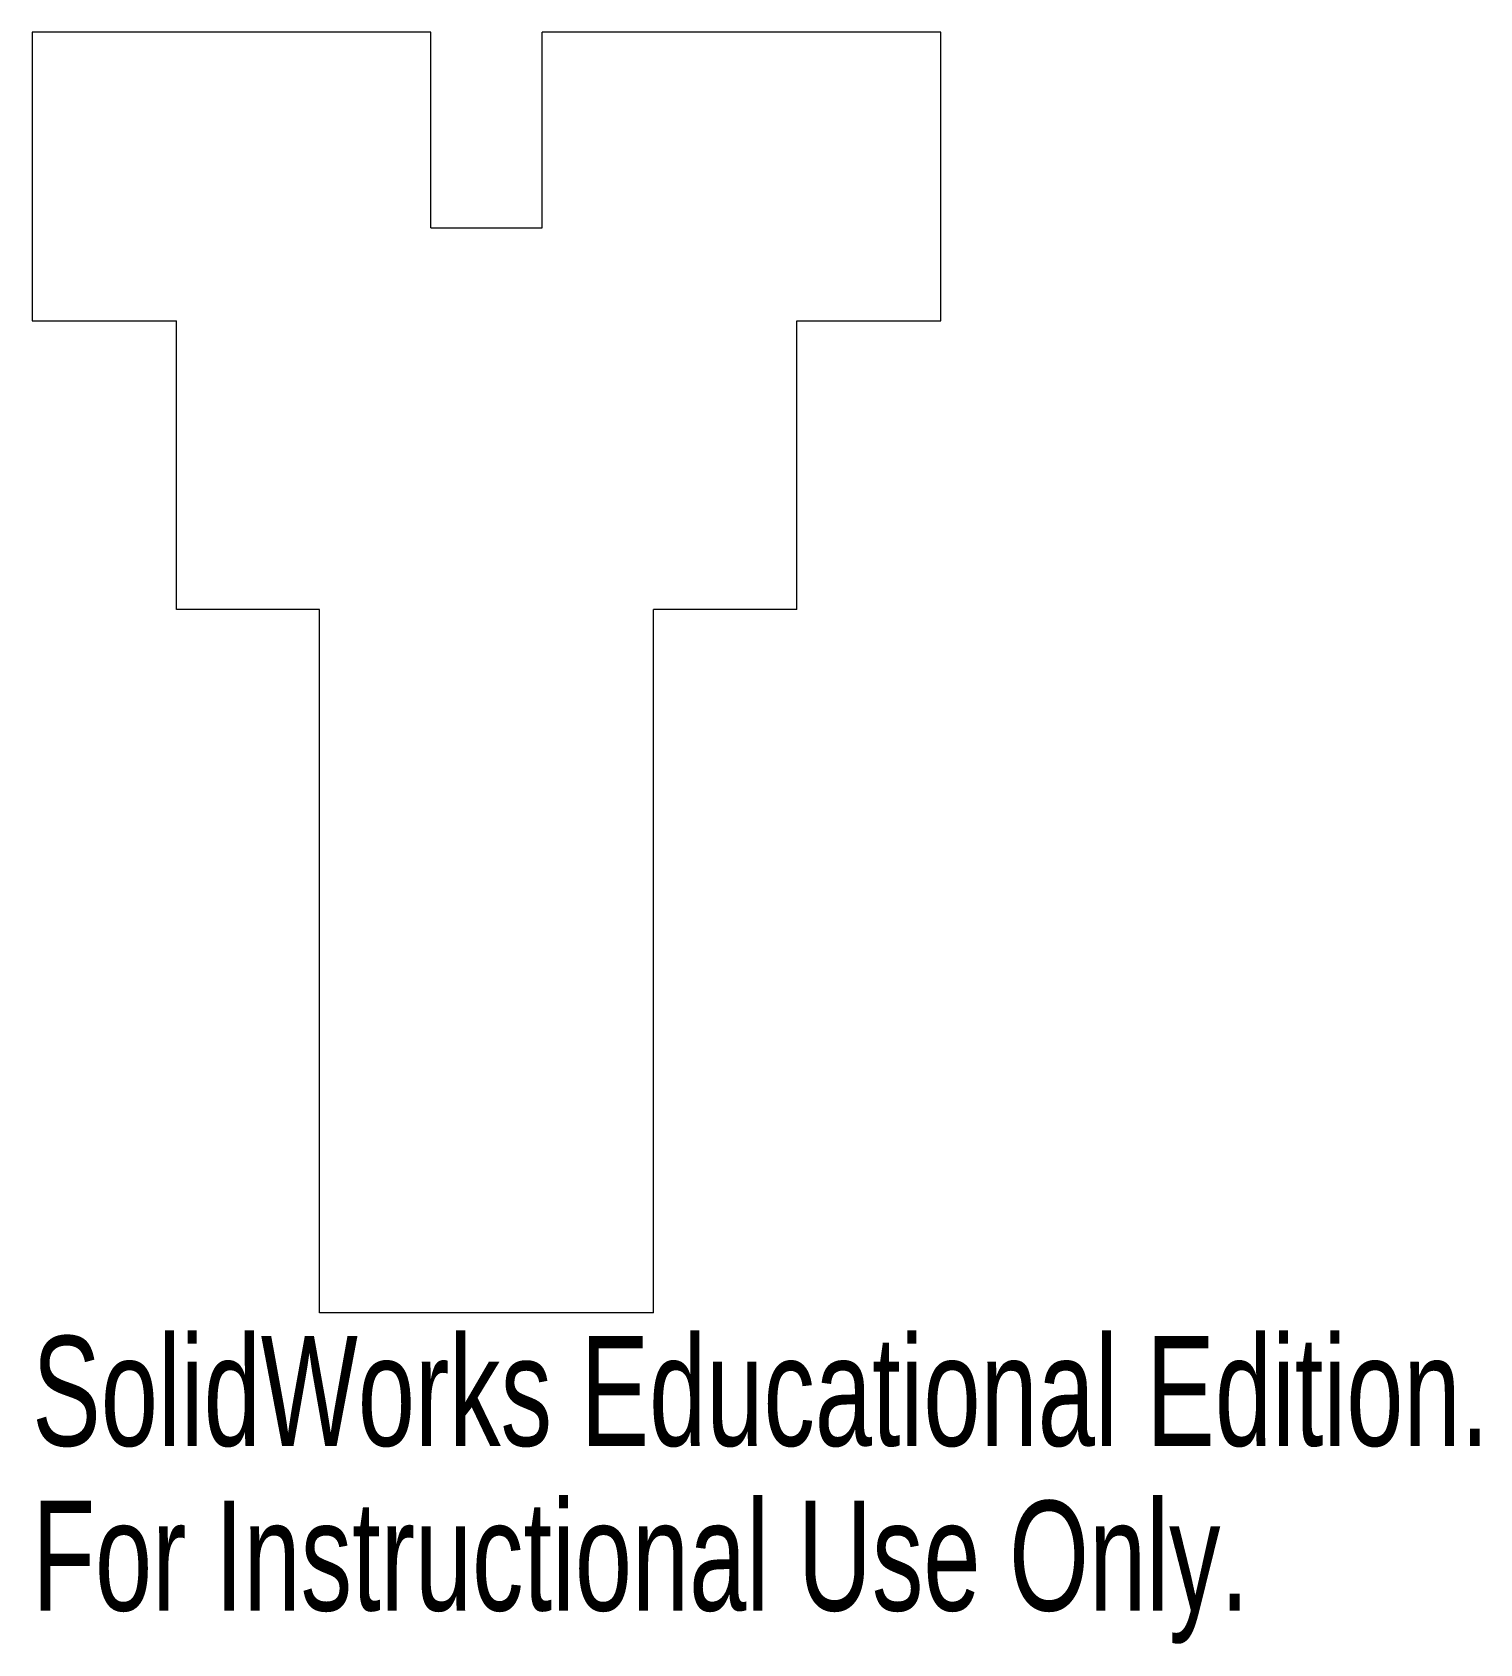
# Model space of a CAD drawing. Header units: millimetres. Extents: x -2 to 4.37, y -6.46 to 0.64.
import ezdxf

# ---------------------------------------------------------------- set-up
doc = ezdxf.new("R2010")
doc.units = ezdxf.units.MM
doc.styles.add('SLDTEXTSTYLE0', font='TXT', dxfattribs={"width": 0.7})

msp = doc.modelspace()

# ---------------------------------------------------------------- linework, layer by layer
at = {"color": 7, "linetype": 'Continuous', "lineweight": 15}
for p, q in [((-2, 0.635), (-2, -0.635)), ((-0.245, 0.635), (-2, 0.635)), ((-0.245, -0.225), (-0.245, 0.635)), ((0.245, -0.225), (0.245, 0.635)), ((2, 0.635), (0.245, 0.635)), ((2, -0.635), (2, 0.635)), ((-0.245, -0.225), (0.245, -0.225)), ((-2, -0.635), (-1.365, -0.635)), ((-1.365, -1.905), (-1.365, -0.635)), ((1.365, -1.905), (1.365, -0.635)), ((1.365, -0.635), (2, -0.635)), ((-0.735, -1.905), (-1.365, -1.905)), ((-0.735, -5), (-0.735, -1.905)), ((0.735, -5), (0.735, -1.905)), ((1.365, -1.905), (0.735, -1.905)), ((0.735, -5), (-0.735, -5))]:
    msp.add_line(p, q, dxfattribs=at)

# ---------------------------------------------------------------- texts
at = {"color": 7, "linetype": 'Continuous', "char_height": 0.483362, "attachment_point": 1, "style": 'SLDTEXTSTYLE0'}
for s, insert in [('SolidWorks Educational Edition.', (-2, -5.102)), ('For Instructional Use Only.', (-2, -5.827))]:
    msp.add_mtext(s, dxfattribs=dict(at, insert=insert))

doc.saveas('drawing.dxf')
